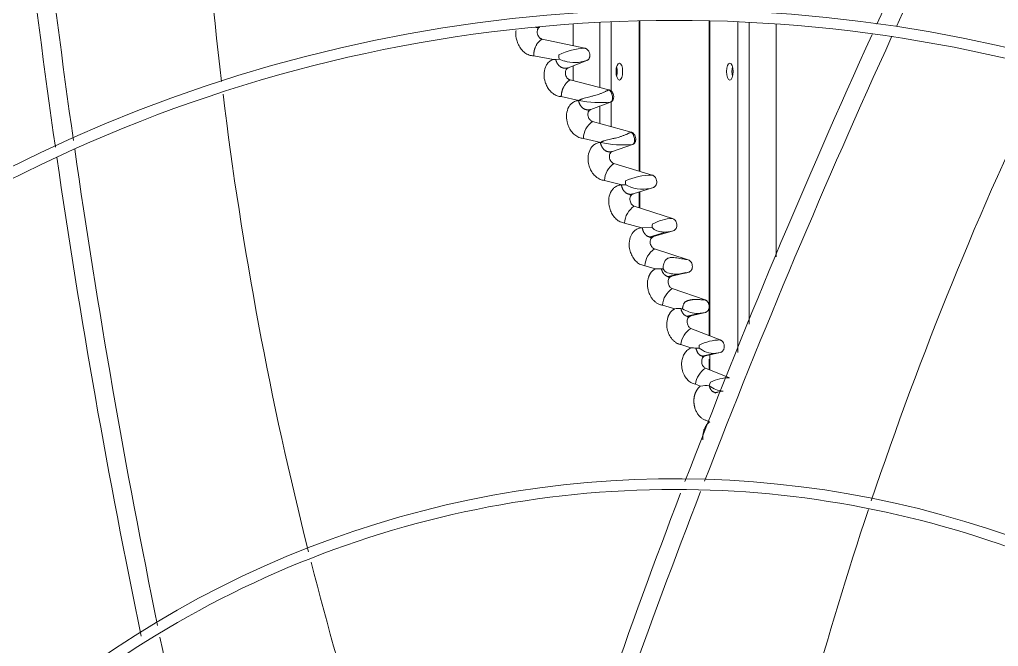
# Model space of a CAD drawing. Header units: millimetres. Extents: x 113490 to 142599, y -20467 to 115.
# Drawn here: x 122805.6 to 123035.2, y -10092.3 to -9945.3 of the extents above; entities that cross this region are included whole.
import ezdxf

# ---------------------------------------------------------------- set-up
doc = ezdxf.new("R2010")
doc.units = ezdxf.units.MM
doc.layers.add('DV3_0', color=7, linetype='Continuous')

msp = doc.modelspace()

# ---------------------------------------------------------------- linework, layer by layer
at = {"layer": 'DV3_0', "color": 7, "linetype": 'Continuous', "lineweight": 15}
for p, q in [((122935.43, -9951.44), (122935.43, -9946.32)), ((122951.09, -9980.89), (122951.09, -9945.59)), ((122967.39, -9945.59), (122967.39, -10019.41)), ((122983.05, -10000.94), (122983.05, -9946.32)), ((122928.19, -9949.9), (122938.19, -9952.02)), ((122926.21, -9953.81), (122930.87, -9954.66)), ((122932.11, -9954.08), (122932.1, -9953.59)), ((122932.18, -9954.58), (122931.37, -9954.66)), ((122932.18, -9954.58), (122932.11, -9954.08)), ((122933.35, -9955.02), (122932.18, -9954.58)), ((122938.67, -9954.89), (122934.26, -9956.62)), ((122935.43, -9959.64), (122935.43, -9956.16)), ((122934.74, -9959.47), (122943.84, -9961.77)), ((122932.67, -9963.38), (122936.8, -9964.28)), ((122936.8, -9964.28), (122936.72, -9964.3)), ((122944.24, -9964.65), (122939.58, -9966.37)), ((122939.99, -9969.22), (122949.03, -9971.71)), ((122937.86, -9973.17), (122941.91, -9974.12)), ((122941.91, -9974.12), (122941.86, -9974.13)), ((122949.37, -9974.59), (122944.66, -9976.22)), ((122945.01, -9979.09), (122954, -9981.76)), ((122942.81, -9983.05), (122946.84, -9984.07)), ((122947.72, -9983.35), (122947.71, -9983.16)), ((122947.75, -9983.64), (122947.72, -9983.35)), ((122947.82, -9984.04), (122947.75, -9983.64)), ((122946.84, -9984.07), (122946.79, -9984.09)), ((122947.82, -9984.04), (122946.84, -9984.07)), ((122948.28, -9984.27), (122947.82, -9984.04)), ((122954.27, -9984.65), (122949.51, -9986.18)), ((122951.09, -9989.47), (122951.09, -9985.68)), ((122949.8, -9989.06), (122958.74, -9991.92)), ((122947.53, -9993.02), (122951.56, -9994.12)), ((122953.95, -9994.09), (122951.69, -9994.13)), ((122953.31, -9996.3), (122957.34, -9995.12)), ((122958.94, -9994.83), (122954.3, -9996.21)), ((122954.54, -9999.1), (122962.41, -10001.63)), ((122952.28, -10003.03), (122954.79, -10003.72)), ((122956.18, -10003.72), (122954.79, -10003.72)), ((122956.53, -10003.72), (122956.17, -10003.72)), ((122957.63, -10005.57), (122961.9, -10004.59)), ((122962.54, -10004.56), (122958.57, -10005.49)), ((122958.71, -10008.4), (122966.39, -10011.05)), ((122956.4, -10012.28), (122959.27, -10013.12)), ((122961.14, -10013.11), (122960.75, -10013.11)), ((122961.52, -10013.34), (122961.14, -10013.11)), ((122961.27, -10012.34), (122961.38, -10012.07)), ((122962.14, -10014.89), (122964.93, -10014.23)), ((122966.47, -10013.98), (122963.03, -10014.81)), ((122966.47, -10013.98), (122964.63, -10014.24)), ((122963.09, -10017.72), (122969.98, -10020.43)), ((122960.71, -10021.53), (122963.09, -10022.31)), ((122965.05, -10022.4), (122964.3, -10022.36)), ((122965.03, -10022.03), (122965.04, -10021.64)), ((122965.05, -10022.4), (122965.03, -10022.03)), ((122965.78, -10022.86), (122965.05, -10022.4)), ((122965.61, -10024.2), (122968.48, -10023.58)), ((122969.97, -10023.36), (122966.51, -10024.13)), ((122967.39, -10024.97), (122967.39, -10027.4)), ((122966.52, -10027.06), (122972.16, -10029.29)), ((122964.13, -10030.84), (122965.34, -10031.24)), ((122967.4, -10031.19), (122967.52, -10030.75)), ((122967.52, -10030.75), (122967.68, -10030.34)), ((122968.58, -10032.73), (122970.61, -10032.41)), ((122966.87, -10039.37), (122967.54, -10039.61))]:
    msp.add_line(p, q, dxfattribs=at)
at = {"layer": 'DV3_0', "color": 7, "linetype": 'Continuous', "lineweight": 20}
for p, q in [((122941.74, -9961.24), (122941.74, -9945.94)), ((122944.36, -9962.06), (122944.36, -9945.81)), ((122950.93, -9980.84), (122950.93, -9945.59)), ((122967.55, -10019.47), (122967.55, -9945.59)), ((122974.12, -10023.34), (122974.12, -9945.81)), ((122976.74, -10016.77), (122976.74, -9945.94)), ((122944.36, -9970.42), (122944.36, -9964.57)), ((122941.74, -9969.7), (122941.74, -9965.57)), ((122950.93, -9989.42), (122950.93, -9985.73)), ((122967.55, -10027.47), (122967.55, -10023.78))]:
    msp.add_line(p, q, dxfattribs=at)
at = {"layer": 'DV3_0', "color": 7, "linetype": 'Continuous', "lineweight": 15}
for centre, radius, start, end in [((122959.24, -10288.99), 551.5, 105.4775, 164.5225), ((122959.24, -10288.99), 456, 45.9967, 135.345), ((122959.24, -10288.99), 453.5, 90, 135.5593), ((122959.24, -10288.99), 453.5, 45.9921, 90), ((124680.83, -10712.04), 1840.9, 151.96336, 155.42218), ((124758.01, -10747.41), 1921.39, 152.07515, 155.37903), ((123719.05, -9856.53), 872.25, 179.63163, 186.79939), ((124720.31, -9702.15), 1921.39, 184.80784, 188.12284), ((124636.57, -9714.08), 1841.22, 184.70532, 188.15423), ((122959.24, -10288.99), 346, 46.4603, 135.3186), ((122959.24, -10288.99), 343.5, 90, 135.6595), ((122959.24, -10288.99), 343.5, 46.1768, 90), ((122927.26, -9946.29), 1.01, 237.3185, 274.2111), ((124680.83, -10712.04), 1840.9, 155.5057, 159.04474), ((124758.01, -10747.41), 1921.39, 155.45411, 158.83061), ((122939.03, -9967.94), 15.94, 93.0225, 115.8037), ((122931.18, -9960.74), 6.08, 88.2156, 92.9435), ((122935.83, -9947.02), 8.37, 252.8205, 289.8805), ((123832.24, -10335.96), 872.25, 154.27465, 161.43083), ((123719.05, -9856.53), 872.25, 186.99692, 194.17255), ((122941.77, -9939.44), 25.33, 258.6846, 275.5926), ((122939.17, -9965.72), 0.892, 234.0269, 274.1956), ((122942.54, -9973.15), 4.67, 122.9395, 180.3161), ((122947.19, -9949.86), 24.83, 257.7251, 275.0524), ((124720.31, -9702.15), 1921.39, 188.18485, 191.5672), ((122944.24, -9975.62), 0.85, 232.3055, 274.4729), ((124636.57, -9714.08), 1841.22, 188.2287, 191.77728), ((122947.63, -9983.13), 4.82, 122.93, 179.0377), ((122954.15, -9997.3), 15.54, 90.5595, 114.5067), ((122951.72, -9977.53), 7.57, 242.9588, 289.7405), ((122949.08, -9985.64), 0.798, 230.1456, 274.5886), ((122952.44, -9993.19), 4.91, 122.562, 177.9785), ((122959.28, -10002.44), 10.53, 92.977, 119.9222), ((122951.28, -9997.84), 3.73, 83.6363, 85.6103), ((122960.38, -9994.36), 6.43, 173.7436, 177.5751), ((122959.53, -9994.28), 5.58, 169.9864, 173.5772), ((122957.18, -10003.23), 4.9, 122.5708, 177.6361), ((122961.79, -10003.97), 5.25, 155.3579, 164.2643), ((122962.19, -10004.1), 5.67, 164.1449, 176.1971), ((122958.57, -10002.5), 2.38, 211.0548, 246.3315), ((122959.64, -9998.94), 6.08, 250.5416, 281.6366), ((122959.47, -9993.61), 11.37, 277.0844, 285.6697), ((122961.39, -10012.62), 5, 122.4652, 176.1927), ((122960.08, -10018.99), 5.93, 83.4895, 97.7815), ((122967.04, -10014.54), 6.18, 151.3363, 156.4381), ((122964.83, -10007.67), 6.57, 239.7121, 268.2407), ((122965.86, -10022.1), 5.19, 122.293, 173.6198), ((122963.45, -10028.24), 5.93, 81.7806, 93.4834), ((122970.06, -10031.41), 10.97, 90.3743, 117.168), ((122968.47, -10018.15), 5.43, 240.2883, 286.0903), ((122969.28, -10031.44), 5.18, 122.1683, 173.2983), ((122972.26, -10039.75), 10.47, 90.5253, 115.9355), ((122966.52, -10037.08), 5.96, 81.5356, 101.4495), ((122970.88, -10026.9), 5.52, 230.9286, 267.3042), ((122959.24, -10288.99), 236, 46.5586, 135.2674), ((122959.24, -10288.99), 233.5, 90, 135.7261), ((124680.83, -10712.04), 1840.9, 159.13473, 162.31372), ((124758.01, -10747.41), 1921.39, 158.90776, 161.94183), ((122959.24, -10288.99), 233.5, 46.5418, 90), ((123832.24, -10335.96), 872.25, 161.57137, 167.7255), ((123719.05, -9856.53), 872.25, 194.34102, 200.4525), ((124720.31, -9702.15), 1921.39, 191.64948, 194.66814)]:
    msp.add_arc(centre, radius, start, end, dxfattribs=at)
for centre in [(122946.29, -9957.49), (122972.19, -9957.49)]:
    msp.add_ellipse(centre, major_axis=(0, -2), ratio=0.386711, dxfattribs=at)
for centre, start_param, end_param in [((122945, -9957.49), 0.987507, 2.154086), ((122973.48, -9957.49), 4.129099, 5.295679)]:
    msp.add_ellipse(centre, major_axis=(0, -2), ratio=0.386711, start_param=start_param, end_param=end_param, dxfattribs=at)
for points, knots in [([(122922.05, -9947.83), (122922.03, -9947.98), (122921.95, -9948.73), (122922.1, -9949.9), (122922.6, -9951.24), (122923.25, -9952.27), (122924.1, -9953.13), (122925.13, -9953.72), (122925.85, -9953.78), (122926.21, -9953.81)], [0.3618158, 0.3618158, 0.3618158, 0.3618158, 0.3973455, 0.5388105, 0.6262607, 0.7173174, 0.8104477, 0.9044658, 1, 1, 1, 1]), ([(122926.69, -9947.15), (122926.73, -9947.16), (122926.81, -9947.17), (122926.92, -9947.17), (122927.05, -9947.17), (122927.17, -9947.16), (122927.3, -9947.15), (122927.42, -9947.12), (122927.54, -9947.09), (122927.62, -9947.07), (122927.66, -9947.05)], [0.7345722, 0.7345722, 0.7345722, 0.7345722, 0.7635849, 0.797214, 0.8309102, 0.8646595, 0.8984503, 0.9322737, 0.9661242, 1, 1, 1, 1]), ([(122927.66, -9947.05), (122927.64, -9947.06), (122927.59, -9947.08), (122927.52, -9947.12), (122927.46, -9947.16), (122927.4, -9947.21), (122927.31, -9947.3), (122927.2, -9947.44), (122927.1, -9947.64), (122927.04, -9947.88), (122927, -9948.23), (122927.06, -9948.7), (122927.25, -9949.12), (122927.44, -9949.4), (122927.58, -9949.56), (122927.73, -9949.69), (122927.88, -9949.78), (122928.04, -9949.86), (122928.14, -9949.89), (122928.19, -9949.9)], [0, 0, 0, 0, 0.024624, 0.049155, 0.073731, 0.098492, 0.123573, 0.188662, 0.254835, 0.324776, 0.395743, 0.542434, 0.68507, 0.744419, 0.803054, 0.853511, 0.90333, 0.951912, 1, 1, 1, 1]), ([(122926.21, -9953.81), (122926.21, -9953.76), (122926.2, -9953.64), (122926.21, -9953.48), (122926.22, -9953.32), (122926.23, -9953.16), (122926.25, -9953.02), (122926.27, -9952.88), (122926.29, -9952.75), (122926.31, -9952.63), (122926.34, -9952.51), (122926.36, -9952.41), (122926.39, -9952.31), (122926.42, -9952.22), (122926.44, -9952.13), (122926.47, -9952.06), (122926.5, -9951.99), (122926.52, -9951.92), (122926.54, -9951.87), (122926.56, -9951.82), (122926.58, -9951.78), (122926.59, -9951.74), (122926.6, -9951.71), (122926.61, -9951.69), (122926.62, -9951.68), (122926.66, -9951.58), (122926.75, -9951.4), (122926.88, -9951.17), (122927.02, -9950.95), (122927.16, -9950.75), (122927.31, -9950.58), (122927.46, -9950.43), (122927.61, -9950.29), (122927.76, -9950.17), (122927.9, -9950.07), (122928.05, -9949.98), (122928.15, -9949.93), (122928.19, -9949.9)], [0, 0, 0, 0, 0.034247, 0.066998, 0.098291, 0.128152, 0.156601, 0.183653, 0.209318, 0.233601, 0.256508, 0.27804, 0.298197, 0.31698, 0.334386, 0.350413, 0.365059, 0.378321, 0.390195, 0.400677, 0.409765, 0.417455, 0.423745, 0.428631, 0.432112, 0.434187, 0.49402, 0.552, 0.608212, 0.662712, 0.715543, 0.766744, 0.816357, 0.864431, 0.911021, 0.956188, 1, 1, 1, 1]), ([(122938.19, -9952.02), (122938.22, -9952.03), (122938.29, -9952.04), (122938.38, -9952.08), (122938.47, -9952.11), (122938.57, -9952.17), (122938.7, -9952.25), (122938.9, -9952.42), (122939.08, -9952.65), (122939.23, -9952.95), (122939.32, -9953.21), (122939.37, -9953.49), (122939.38, -9953.76), (122939.35, -9954.03), (122939.27, -9954.27), (122939.16, -9954.49), (122939.04, -9954.65), (122938.91, -9954.76), (122938.8, -9954.84), (122938.71, -9954.87), (122938.67, -9954.89)], [0, 0, 0, 0, 0.028272, 0.055544, 0.081933, 0.107568, 0.154556, 0.202641, 0.315382, 0.382024, 0.454683, 0.525592, 0.597115, 0.668375, 0.7388, 0.807176, 0.875116, 0.917708, 0.959123, 1, 1, 1, 1]), ([(122930.87, -9954.66), (122930.7, -9954.72), (122930.38, -9954.82), (122929.97, -9955.08), (122929.61, -9955.39), (122929.32, -9955.73), (122929.1, -9956.1), (122928.74, -9956.86), (122928.51, -9958.17), (122928.77, -9959.76), (122929.3, -9961.01), (122929.92, -9961.95), (122930.73, -9962.72), (122931.67, -9963.27), (122932.34, -9963.34), (122932.67, -9963.38)], [0, 0, 0, 0, 0.048864, 0.095129, 0.13896, 0.180413, 0.219499, 0.256141, 0.404018, 0.547159, 0.634107, 0.723737, 0.814827, 0.906766, 1, 1, 1, 1]), ([(122931.37, -9954.66), (122931.38, -9954.71), (122931.4, -9954.8), (122931.44, -9954.94), (122931.48, -9955.07), (122931.53, -9955.2), (122931.59, -9955.33), (122931.65, -9955.45), (122931.72, -9955.57), (122931.79, -9955.69), (122931.87, -9955.8), (122931.95, -9955.9), (122932.03, -9956), (122932.12, -9956.1), (122932.22, -9956.18), (122932.31, -9956.27), (122932.41, -9956.34), (122932.52, -9956.41), (122932.62, -9956.48), (122932.73, -9956.53), (122932.84, -9956.58), (122932.96, -9956.63), (122933.07, -9956.66), (122933.19, -9956.69), (122933.31, -9956.71), (122933.43, -9956.73), (122933.55, -9956.73), (122933.67, -9956.73), (122933.79, -9956.73), (122933.91, -9956.71), (122934.03, -9956.69), (122934.15, -9956.66), (122934.22, -9956.63), (122934.26, -9956.62)], [0, 0, 0, 0, 0.030384, 0.060748, 0.091135, 0.121579, 0.15211, 0.182752, 0.213525, 0.244442, 0.275515, 0.306752, 0.338161, 0.369745, 0.401509, 0.433456, 0.46559, 0.497915, 0.530435, 0.563144, 0.596034, 0.629096, 0.662315, 0.695677, 0.729167, 0.762768, 0.796466, 0.830245, 0.864093, 0.897998, 0.931954, 0.965955, 1, 1, 1, 1]), ([(122934.26, -9956.62), (122934.2, -9956.65), (122934.09, -9956.7), (122933.88, -9956.88), (122933.68, -9957.2), (122933.59, -9957.7), (122933.65, -9958.25), (122933.85, -9958.74), (122934.12, -9959.1), (122934.38, -9959.31), (122934.58, -9959.42), (122934.69, -9959.45), (122934.74, -9959.47)], [0, 0, 0, 0, 0.062102, 0.12489, 0.256734, 0.397285, 0.543216, 0.684976, 0.802585, 0.903031, 0.951697, 1, 1, 1, 1]), ([(122932.67, -9963.38), (122932.67, -9963.32), (122932.67, -9963.21), (122932.68, -9963.04), (122932.7, -9962.87), (122932.72, -9962.72), (122932.74, -9962.57), (122932.76, -9962.43), (122932.79, -9962.29), (122932.82, -9962.17), (122932.85, -9962.05), (122932.88, -9961.94), (122932.91, -9961.84), (122932.94, -9961.74), (122932.97, -9961.66), (122933, -9961.58), (122933.03, -9961.51), (122933.06, -9961.44), (122933.08, -9961.39), (122933.1, -9961.34), (122933.12, -9961.3), (122933.14, -9961.26), (122933.15, -9961.23), (122933.16, -9961.21), (122933.17, -9961.19), (122933.22, -9961.09), (122933.31, -9960.91), (122933.46, -9960.66), (122933.62, -9960.43), (122933.78, -9960.23), (122933.94, -9960.05), (122934.1, -9959.9), (122934.26, -9959.76), (122934.42, -9959.65), (122934.58, -9959.55), (122934.69, -9959.49), (122934.74, -9959.47)], [0, 0, 0, 0, 0.035273, 0.069011, 0.10125, 0.132017, 0.161329, 0.189202, 0.215643, 0.24066, 0.264255, 0.286432, 0.307189, 0.326528, 0.344447, 0.360943, 0.376014, 0.389658, 0.40187, 0.412649, 0.421991, 0.429892, 0.436351, 0.441364, 0.44493, 0.447047, 0.511167, 0.573116, 0.632997, 0.690884, 0.746841, 0.800927, 0.853208, 0.90376, 0.952661, 1, 1, 1, 1]), ([(122936.8, -9964.28), (122936.84, -9964.25), (122936.93, -9964.19), (122937.07, -9964.12), (122937.22, -9964.04), (122937.38, -9963.97), (122937.65, -9963.87), (122938.09, -9963.72), (122938.7, -9963.56), (122939.3, -9963.41), (122939.8, -9963.29), (122940.27, -9963.17), (122940.77, -9963.04), (122941.28, -9962.88), (122941.69, -9962.74), (122942.02, -9962.62), (122942.33, -9962.49), (122942.62, -9962.36), (122942.89, -9962.23), (122943.16, -9962.11), (122943.4, -9961.98), (122943.63, -9961.87), (122943.77, -9961.81), (122943.84, -9961.77)], [0, 0, 0, 0, 0.02239, 0.045542, 0.069487, 0.094252, 0.119858, 0.19121, 0.284759, 0.376509, 0.443355, 0.485065, 0.569332, 0.642591, 0.687514, 0.730371, 0.771441, 0.81104, 0.849517, 0.887246, 0.924627, 0.962072, 1, 1, 1, 1]), ([(122943.84, -9961.77), (122943.87, -9961.78), (122943.92, -9961.79), (122944, -9961.82), (122944.08, -9961.86), (122944.18, -9961.92), (122944.31, -9962), (122944.46, -9962.13), (122944.59, -9962.28), (122944.78, -9962.55), (122944.91, -9962.88), (122944.97, -9963.25), (122944.97, -9963.52), (122944.93, -9963.79), (122944.86, -9964.03), (122944.74, -9964.25), (122944.61, -9964.41), (122944.48, -9964.52), (122944.36, -9964.6), (122944.28, -9964.63), (122944.24, -9964.65)], [0, 0, 0, 0, 0.024123, 0.048338, 0.072771, 0.097546, 0.147172, 0.197151, 0.252995, 0.309556, 0.44801, 0.519109, 0.59083, 0.663237, 0.734728, 0.803122, 0.871248, 0.914926, 0.957627, 1, 1, 1, 1]), ([(122943.84, -9961.77), (122944.01, -9961.87), (122944.19, -9962.08), (122944.49, -9962.61), (122944.61, -9962.94), (122944.71, -9963.59), (122944.7, -9963.91), (122944.56, -9964.41), (122944.42, -9964.58), (122944.24, -9964.65)], [0, 0, 0, 0, 0.25, 0.25, 0.5, 0.5, 0.75, 0.75, 1, 1, 1, 1]), ([(122936.72, -9964.3), (122936.54, -9964.32), (122936.21, -9964.36), (122935.75, -9964.53), (122935.37, -9964.74), (122935.05, -9964.99), (122934.79, -9965.26), (122934.59, -9965.52), (122934.18, -9966.18), (122933.8, -9967.44), (122933.93, -9969.1), (122934.38, -9970.45), (122934.99, -9971.51), (122935.81, -9972.38), (122936.8, -9973.01), (122937.51, -9973.12), (122937.86, -9973.17)], [0, 0, 0, 0, 0.047122, 0.090496, 0.130241, 0.166434, 0.199058, 0.22806, 0.253363, 0.40011, 0.539149, 0.628436, 0.720179, 0.813041, 0.906165, 1, 1, 1, 1]), ([(122936.72, -9964.3), (122936.73, -9964.35), (122936.75, -9964.45), (122936.78, -9964.59), (122936.82, -9964.73), (122936.87, -9964.87), (122936.92, -9965), (122936.98, -9965.13), (122937.04, -9965.25), (122937.11, -9965.37), (122937.18, -9965.49), (122937.26, -9965.6), (122937.35, -9965.7), (122937.44, -9965.8), (122937.53, -9965.9), (122937.62, -9965.98), (122937.72, -9966.06), (122937.83, -9966.14), (122937.93, -9966.2), (122938.04, -9966.26), (122938.15, -9966.32), (122938.27, -9966.36), (122938.38, -9966.4), (122938.5, -9966.43), (122938.62, -9966.46), (122938.74, -9966.47), (122938.86, -9966.48), (122938.98, -9966.48), (122939.1, -9966.47), (122939.22, -9966.46), (122939.34, -9966.44), (122939.46, -9966.41), (122939.54, -9966.38), (122939.58, -9966.37)], [0, 0, 0, 0, 0.030635, 0.061224, 0.091813, 0.122439, 0.153133, 0.183919, 0.214818, 0.245844, 0.27701, 0.308323, 0.339791, 0.371419, 0.40321, 0.435168, 0.467299, 0.499607, 0.532097, 0.564763, 0.597599, 0.630594, 0.663734, 0.697006, 0.730393, 0.763879, 0.797449, 0.831089, 0.864786, 0.898531, 0.932316, 0.966139, 1, 1, 1, 1]), ([(122939.58, -9966.37), (122939.52, -9966.39), (122939.4, -9966.45), (122939.19, -9966.62), (122938.98, -9966.94), (122938.88, -9967.44), (122938.93, -9967.98), (122939.12, -9968.47), (122939.39, -9968.85), (122939.64, -9969.06), (122939.84, -9969.17), (122939.94, -9969.21), (122939.99, -9969.22)], [0, 0, 0, 0, 0.06232, 0.125349, 0.257498, 0.397954, 0.54335, 0.684485, 0.801986, 0.902662, 0.951486, 1, 1, 1, 1]), ([(122941.91, -9974.12), (122941.95, -9974.09), (122942.04, -9974.04), (122942.19, -9973.96), (122942.34, -9973.89), (122942.51, -9973.82), (122942.78, -9973.72), (122943.23, -9973.58), (122943.85, -9973.43), (122944.47, -9973.28), (122944.97, -9973.17), (122945.45, -9973.06), (122945.96, -9972.94), (122946.47, -9972.79), (122946.89, -9972.65), (122947.21, -9972.53), (122947.52, -9972.41), (122947.82, -9972.29), (122948.09, -9972.16), (122948.35, -9972.04), (122948.6, -9971.92), (122948.83, -9971.81), (122948.96, -9971.74), (122949.03, -9971.71)], [0, 0, 0, 0, 0.022591, 0.045965, 0.070153, 0.095183, 0.121079, 0.193087, 0.287972, 0.379275, 0.446421, 0.489214, 0.573272, 0.646377, 0.691029, 0.733567, 0.774271, 0.81346, 0.851488, 0.88874, 0.925625, 0.962567, 1, 1, 1, 1]), ([(122949.03, -9971.71), (122949.06, -9971.72), (122949.11, -9971.73), (122949.19, -9971.76), (122949.27, -9971.8), (122949.38, -9971.86), (122949.5, -9971.95), (122949.65, -9972.08), (122949.78, -9972.24), (122949.96, -9972.51), (122950.08, -9972.84), (122950.14, -9973.2), (122950.13, -9973.48), (122950.09, -9973.74), (122950.01, -9973.99), (122949.89, -9974.2), (122949.75, -9974.36), (122949.62, -9974.47), (122949.5, -9974.54), (122949.42, -9974.57), (122949.37, -9974.59)], [0, 0, 0, 0, 0.024221, 0.048526, 0.073043, 0.097896, 0.147641, 0.197716, 0.253529, 0.310059, 0.447944, 0.518776, 0.590268, 0.662595, 0.734061, 0.802568, 0.870843, 0.914661, 0.957497, 1, 1, 1, 1]), ([(122949.03, -9971.71), (122949.21, -9971.81), (122949.39, -9972.02), (122949.68, -9972.56), (122949.79, -9972.9), (122949.89, -9973.55), (122949.87, -9973.86), (122949.71, -9974.36), (122949.56, -9974.53), (122949.37, -9974.59)], [0, 0, 0, 0, 0.25, 0.25, 0.5, 0.5, 0.75, 0.75, 1, 1, 1, 1]), ([(122941.86, -9974.13), (122941.68, -9974.15), (122941.33, -9974.19), (122940.87, -9974.35), (122940.47, -9974.57), (122940.15, -9974.82), (122939.89, -9975.08), (122939.69, -9975.34), (122939.27, -9975.98), (122938.87, -9977.22), (122938.96, -9978.88), (122939.39, -9980.25), (122939.98, -9981.33), (122940.79, -9982.22), (122941.76, -9982.87), (122942.46, -9982.99), (122942.81, -9983.05)], [0, 0, 0, 0, 0.048442, 0.092755, 0.133055, 0.169407, 0.201787, 0.230133, 0.254365, 0.400813, 0.538758, 0.629112, 0.721369, 0.814231, 0.906977, 1, 1, 1, 1]), ([(122941.86, -9974.13), (122941.87, -9974.18), (122941.89, -9974.28), (122941.92, -9974.42), (122941.95, -9974.56), (122942, -9974.7), (122942.05, -9974.83), (122942.11, -9974.96), (122942.17, -9975.09), (122942.23, -9975.21), (122942.31, -9975.33), (122942.38, -9975.44), (122942.46, -9975.54), (122942.55, -9975.64), (122942.64, -9975.74), (122942.73, -9975.83), (122942.83, -9975.91), (122942.93, -9975.98), (122943.04, -9976.05), (122943.14, -9976.11), (122943.25, -9976.16), (122943.37, -9976.21), (122943.48, -9976.25), (122943.6, -9976.28), (122943.71, -9976.31), (122943.83, -9976.32), (122943.95, -9976.33), (122944.07, -9976.33), (122944.19, -9976.33), (122944.31, -9976.31), (122944.42, -9976.29), (122944.54, -9976.26), (122944.62, -9976.23), (122944.66, -9976.22)], [0, 0, 0, 0, 0.030734, 0.061421, 0.092104, 0.12282, 0.1536, 0.184466, 0.215439, 0.246533, 0.277759, 0.309125, 0.340636, 0.372297, 0.404113, 0.436086, 0.468222, 0.500526, 0.533002, 0.565646, 0.598452, 0.631408, 0.664503, 0.697721, 0.731048, 0.764467, 0.797965, 0.831527, 0.865142, 0.898801, 0.932497, 0.96623, 1, 1, 1, 1]), ([(122944.66, -9976.22), (122944.6, -9976.25), (122944.48, -9976.3), (122944.26, -9976.47), (122944.05, -9976.78), (122943.94, -9977.28), (122943.97, -9977.82), (122944.15, -9978.32), (122944.41, -9978.7), (122944.66, -9978.91), (122944.86, -9979.03), (122944.96, -9979.07), (122945.01, -9979.09)], [0, 0, 0, 0, 0.062549, 0.125812, 0.258284, 0.398682, 0.543566, 0.684075, 0.801456, 0.902317, 0.951347, 1, 1, 1, 1]), ([(122954, -9981.76), (122954.12, -9981.8), (122954.34, -9981.89), (122954.64, -9982.15), (122954.89, -9982.53), (122955.06, -9983.02), (122955.08, -9983.57), (122954.94, -9984.08), (122954.7, -9984.4), (122954.47, -9984.58), (122954.34, -9984.63), (122954.27, -9984.65)], [0, 0, 0, 0, 0.104422, 0.203054, 0.315004, 0.452188, 0.594733, 0.73555, 0.873812, 0.937759, 1, 1, 1, 1]), ([(122946.79, -9984.09), (122946.6, -9984.1), (122946.24, -9984.14), (122945.76, -9984.3), (122945.36, -9984.52), (122945.03, -9984.77), (122944.78, -9985.02), (122944.58, -9985.27), (122944.15, -9985.89), (122943.73, -9987.11), (122943.79, -9988.76), (122944.18, -9990.14), (122944.76, -9991.24), (122945.54, -9992.15), (122946.5, -9992.81), (122947.19, -9992.95), (122947.53, -9993.02)], [0, 0, 0, 0, 0.050205, 0.095756, 0.136766, 0.173286, 0.205281, 0.232678, 0.25539, 0.401679, 0.538547, 0.629872, 0.722586, 0.815422, 0.907786, 1, 1, 1, 1]), ([(122946.79, -9984.09), (122946.79, -9984.13), (122946.81, -9984.23), (122946.84, -9984.37), (122946.87, -9984.51), (122946.91, -9984.65), (122946.96, -9984.78), (122947.02, -9984.91), (122947.07, -9985.04), (122947.14, -9985.16), (122947.21, -9985.28), (122947.28, -9985.39), (122947.36, -9985.5), (122947.44, -9985.6), (122947.53, -9985.69), (122947.62, -9985.78), (122947.72, -9985.86), (122947.82, -9985.94), (122947.92, -9986.01), (122948.02, -9986.07), (122948.13, -9986.12), (122948.24, -9986.17), (122948.35, -9986.21), (122948.46, -9986.24), (122948.58, -9986.27), (122948.69, -9986.28), (122948.81, -9986.29), (122948.93, -9986.3), (122949.04, -9986.29), (122949.16, -9986.28), (122949.28, -9986.25), (122949.39, -9986.22), (122949.47, -9986.2), (122949.51, -9986.18)], [0, 0, 0, 0, 0.030851, 0.061651, 0.092443, 0.123263, 0.154141, 0.185099, 0.216157, 0.247329, 0.278623, 0.310048, 0.341609, 0.37331, 0.405155, 0.437146, 0.46929, 0.50159, 0.534052, 0.566673, 0.599445, 0.632359, 0.665402, 0.69856, 0.731818, 0.765162, 0.798576, 0.832048, 0.865567, 0.899125, 0.932715, 0.966339, 1, 1, 1, 1]), ([(122949.51, -9986.18), (122949.45, -9986.21), (122949.33, -9986.26), (122949.11, -9986.43), (122948.89, -9986.74), (122948.76, -9987.23), (122948.78, -9987.77), (122948.95, -9988.27), (122949.2, -9988.66), (122949.44, -9988.88), (122949.64, -9989), (122949.74, -9989.04), (122949.8, -9989.06)], [0, 0, 0, 0, 0.062812, 0.126364, 0.259394, 0.400016, 0.544658, 0.684677, 0.801948, 0.903051, 0.951597, 1, 1, 1, 1]), ([(122958.94, -9994.83), (122959.2, -9994.75), (122959.44, -9994.55), (122959.74, -9993.99), (122959.8, -9993.63), (122959.73, -9993.1), (122959.68, -9992.92), (122959.55, -9992.62), (122959.47, -9992.49), (122959.2, -9992.16), (122959, -9992.01), (122958.74, -9991.92)], [0, 0, 0, 0, 0.25, 0.25, 0.5, 0.5, 0.625, 0.625, 0.75, 0.75, 1, 1, 1, 1]), ([(122951.56, -9994.12), (122951.38, -9994.14), (122951.04, -9994.18), (122950.57, -9994.36), (122950.18, -9994.57), (122949.85, -9994.83), (122949.59, -9995.09), (122949.39, -9995.34), (122948.97, -9995.98), (122948.55, -9997.2), (122948.6, -9998.84), (122948.99, -10000.21), (122949.56, -10001.29), (122950.34, -10002.18), (122951.27, -10002.82), (122951.94, -10002.96), (122952.28, -10003.03)], [0, 0, 0, 0, 0.049141, 0.094092, 0.13496, 0.171784, 0.204539, 0.23317, 0.257605, 0.403931, 0.540449, 0.632484, 0.72525, 0.817543, 0.909024, 1, 1, 1, 1]), ([(122951.69, -9994.13), (122951.7, -9994.18), (122951.71, -9994.28), (122951.74, -9994.42), (122951.77, -9994.55), (122951.81, -9994.69), (122951.85, -9994.82), (122951.9, -9994.95), (122951.96, -9995.07), (122952.02, -9995.19), (122952.08, -9995.31), (122952.16, -9995.42), (122952.23, -9995.52), (122952.31, -9995.62), (122952.39, -9995.72), (122952.48, -9995.8), (122952.57, -9995.89), (122952.67, -9995.96), (122952.77, -9996.03), (122952.87, -9996.09), (122952.97, -9996.14), (122953.07, -9996.19), (122953.18, -9996.23), (122953.29, -9996.26), (122953.4, -9996.29), (122953.51, -9996.3), (122953.63, -9996.31), (122953.74, -9996.32), (122953.85, -9996.31), (122953.97, -9996.3), (122954.08, -9996.28), (122954.19, -9996.25), (122954.27, -9996.22), (122954.3, -9996.21)], [0, 0, 0, 0, 0.030903, 0.061757, 0.092606, 0.123482, 0.154416, 0.185429, 0.216539, 0.247758, 0.279095, 0.310558, 0.342151, 0.373878, 0.405741, 0.437743, 0.46989, 0.502187, 0.534638, 0.56724, 0.599989, 0.632874, 0.665883, 0.699003, 0.732219, 0.765517, 0.798883, 0.832304, 0.86577, 0.899275, 0.932814, 0.966387, 1, 1, 1, 1]), ([(122953.95, -9994.09), (122954.28, -9994.42), (122954.67, -9994.66), (122955.5, -9994.98), (122955.93, -9995.07), (122957.24, -9995.2), (122958.13, -9995.09), (122958.94, -9994.83)], [0, 0, 0, 0, 0.25, 0.25, 0.5, 0.5, 1, 1, 1, 1]), ([(122954.3, -9996.21), (122954.24, -9996.23), (122954.12, -9996.28), (122953.89, -9996.44), (122953.66, -9996.75), (122953.52, -9997.24), (122953.53, -9997.79), (122953.69, -9998.3), (122953.94, -9998.69), (122954.18, -9998.92), (122954.38, -9999.04), (122954.49, -9999.08), (122954.54, -9999.1)], [0, 0, 0, 0, 0.062383, 0.125326, 0.258613, 0.399122, 0.543125, 0.682116, 0.798667, 0.899797, 0.950261, 1, 1, 1, 1]), ([(122962.41, -10001.63), (122962.02, -10001.6), (122961.6, -10001.53), (122960.74, -10001.37), (122960.28, -10001.28), (122959.58, -10001.16), (122959.34, -10001.13), (122958.87, -10001.1), (122958.63, -10001.09), (122958.14, -10001.14), (122957.9, -10001.19), (122957.44, -10001.4), (122957.22, -10001.55), (122957.02, -10001.78)], [0, 0, 0, 0, 0.25, 0.25, 0.5, 0.5, 0.625, 0.625, 0.75, 0.75, 0.875, 0.875, 1, 1, 1, 1]), ([(122962.54, -10004.56), (122962.75, -10004.51), (122962.97, -10004.37), (122963.3, -10003.93), (122963.41, -10003.61), (122963.43, -10003.08), (122963.4, -10002.89), (122963.31, -10002.53), (122963.23, -10002.37), (122962.96, -10001.94), (122962.73, -10001.75), (122962.41, -10001.63)], [0, 0, 0, 0, 0.25, 0.25, 0.5, 0.5, 0.625, 0.625, 0.75, 0.75, 1, 1, 1, 1]), ([(122954.79, -10003.72), (122954.74, -10003.75), (122954.64, -10003.8), (122954.49, -10003.89), (122954.35, -10003.99), (122954.22, -10004.09), (122954.09, -10004.2), (122953.98, -10004.31), (122953.87, -10004.43), (122953.76, -10004.56), (122953.67, -10004.68), (122953.58, -10004.81), (122953.49, -10004.95), (122953.42, -10005.08), (122953.34, -10005.22), (122953.28, -10005.36), (122953.22, -10005.49), (122953.17, -10005.63), (122953.05, -10005.98), (122952.91, -10006.56), (122952.86, -10007.38), (122952.92, -10008.2), (122953.07, -10008.87), (122953.24, -10009.38), (122953.4, -10009.75), (122953.58, -10010.11), (122953.78, -10010.45), (122954.01, -10010.78), (122954.25, -10011.08), (122954.52, -10011.35), (122954.81, -10011.59), (122955.11, -10011.81), (122955.42, -10011.98), (122955.74, -10012.12), (122956.07, -10012.23), (122956.29, -10012.26), (122956.4, -10012.28)], [0, 0, 0, 0, 0.017715, 0.035156, 0.052326, 0.069229, 0.085873, 0.102262, 0.118404, 0.134304, 0.149969, 0.165394, 0.18057, 0.19549, 0.21015, 0.224545, 0.238672, 0.252532, 0.266123, 0.340487, 0.413318, 0.484312, 0.552986, 0.587561, 0.622228, 0.656954, 0.691675, 0.726322, 0.760835, 0.79523, 0.829551, 0.863797, 0.897929, 0.931953, 0.965962, 1, 1, 1, 1]), ([(122956.17, -10003.72), (122956.18, -10003.76), (122956.2, -10003.85), (122956.23, -10003.98), (122956.27, -10004.11), (122956.31, -10004.24), (122956.36, -10004.36), (122956.41, -10004.47), (122956.47, -10004.59), (122956.54, -10004.7), (122956.6, -10004.8), (122956.68, -10004.9), (122956.75, -10004.99), (122956.83, -10005.08), (122956.92, -10005.16), (122957.01, -10005.23), (122957.1, -10005.3), (122957.19, -10005.36), (122957.29, -10005.42), (122957.39, -10005.46), (122957.49, -10005.5), (122957.6, -10005.54), (122957.7, -10005.56), (122957.81, -10005.58), (122957.92, -10005.59), (122958.03, -10005.59), (122958.14, -10005.59), (122958.25, -10005.58), (122958.36, -10005.55), (122958.47, -10005.53), (122958.54, -10005.5), (122958.57, -10005.49)], [0, 0, 0, 0, 0.032614, 0.065252, 0.097952, 0.130745, 0.163655, 0.1967, 0.229895, 0.263248, 0.296767, 0.330454, 0.364311, 0.398342, 0.432546, 0.466926, 0.501487, 0.536231, 0.571155, 0.606253, 0.641513, 0.676921, 0.712464, 0.748124, 0.783887, 0.819738, 0.855665, 0.891658, 0.927712, 0.963824, 1, 1, 1, 1]), ([(122958.57, -10005.49), (122958.51, -10005.51), (122958.39, -10005.54), (122958.16, -10005.69), (122957.91, -10005.98), (122957.74, -10006.47), (122957.72, -10007.02), (122957.86, -10007.55), (122958.1, -10007.96), (122958.38, -10008.25), (122958.6, -10008.35), (122958.71, -10008.4)], [0, 0, 0, 0, 0.05997, 0.119652, 0.253572, 0.393841, 0.538208, 0.67793, 0.796111, 0.898999, 1, 1, 1, 1]), ([(122961.62, -10011.57), (122961.67, -10011.54), (122961.78, -10011.48), (122961.95, -10011.4), (122962.12, -10011.32), (122962.29, -10011.25), (122962.47, -10011.19), (122962.64, -10011.14), (122962.82, -10011.09), (122963.01, -10011.05), (122963.19, -10011.02), (122963.38, -10011), (122963.69, -10010.96), (122964.23, -10010.95), (122964.85, -10010.96), (122965.39, -10010.99), (122965.77, -10011.01), (122966.09, -10011.03), (122966.3, -10011.05), (122966.39, -10011.05)], [0, 0, 0, 0, 0.038089, 0.076072, 0.113983, 0.151854, 0.189717, 0.227605, 0.265552, 0.30359, 0.341755, 0.380079, 0.4186, 0.536848, 0.713623, 0.799402, 0.875674, 0.942505, 1, 1, 1, 1]), ([(122966.39, -10011.05), (122966.42, -10011.06), (122966.47, -10011.08), (122966.55, -10011.12), (122966.63, -10011.16), (122966.73, -10011.23), (122966.86, -10011.33), (122967.04, -10011.53), (122967.24, -10011.88), (122967.36, -10012.3), (122967.37, -10012.66), (122967.34, -10012.94), (122967.28, -10013.2), (122967.17, -10013.43), (122967.02, -10013.64), (122966.87, -10013.78), (122966.73, -10013.88), (122966.6, -10013.94), (122966.51, -10013.97), (122966.47, -10013.98)], [0, 0, 0, 0, 0.025576, 0.050828, 0.075886, 0.100887, 0.151436, 0.201506, 0.315258, 0.449485, 0.520353, 0.591225, 0.66263, 0.73384, 0.803002, 0.871846, 0.915591, 0.958096, 1, 1, 1, 1]), ([(122959.28, -10013.12), (122959.22, -10013.15), (122959.12, -10013.21), (122958.97, -10013.31), (122958.83, -10013.41), (122958.7, -10013.52), (122958.58, -10013.64), (122958.46, -10013.76), (122958.35, -10013.89), (122958.25, -10014.02), (122958.15, -10014.16), (122958.06, -10014.29), (122957.98, -10014.43), (122957.9, -10014.58), (122957.83, -10014.72), (122957.77, -10014.87), (122957.71, -10015.01), (122957.51, -10015.59), (122957.34, -10016.68), (122957.55, -10018.2), (122958.08, -10019.52), (122958.67, -10020.31), (122959.12, -10020.73), (122959.35, -10020.92), (122959.59, -10021.09), (122959.85, -10021.24), (122960.13, -10021.36), (122960.41, -10021.46), (122960.61, -10021.51), (122960.71, -10021.53)], [0, 0, 0, 0, 0.018817, 0.037348, 0.055597, 0.073569, 0.09127, 0.108708, 0.125889, 0.142819, 0.159493, 0.175902, 0.192041, 0.207905, 0.223492, 0.2388, 0.25383, 0.268582, 0.415011, 0.552776, 0.67402, 0.79141, 0.819351, 0.847915, 0.877094, 0.906873, 0.937274, 0.968319, 1, 1, 1, 1]), ([(122960.75, -10013.11), (122960.76, -10013.15), (122960.78, -10013.25), (122960.81, -10013.39), (122960.85, -10013.52), (122960.9, -10013.66), (122960.96, -10013.78), (122961.02, -10013.91), (122961.08, -10014.02), (122961.15, -10014.13), (122961.23, -10014.24), (122961.31, -10014.34), (122961.4, -10014.43), (122961.49, -10014.52), (122961.59, -10014.59), (122961.69, -10014.66), (122961.79, -10014.73), (122961.89, -10014.78), (122962, -10014.82), (122962.11, -10014.86), (122962.22, -10014.88), (122962.34, -10014.9), (122962.45, -10014.91), (122962.57, -10014.91), (122962.69, -10014.9), (122962.8, -10014.88), (122962.92, -10014.85), (122963, -10014.82), (122963.03, -10014.81)], [0, 0, 0, 0, 0.036312, 0.072675, 0.109138, 0.145736, 0.182499, 0.219445, 0.256589, 0.293938, 0.331498, 0.369271, 0.407259, 0.445463, 0.483887, 0.522537, 0.561414, 0.600511, 0.639815, 0.67931, 0.718976, 0.758793, 0.798742, 0.838804, 0.878966, 0.919219, 0.959562, 1, 1, 1, 1]), ([(122961.14, -10013.11), (122961.14, -10013.1), (122961.13, -10013.07), (122961.13, -10013.01), (122961.13, -10012.95), (122961.14, -10012.87), (122961.15, -10012.79), (122961.17, -10012.69), (122961.19, -10012.58), (122961.23, -10012.47), (122961.25, -10012.38), (122961.27, -10012.34)], [0, 0, 0, 0, 0.056086, 0.124592, 0.206444, 0.302202, 0.412239, 0.536828, 0.67619, 0.830519, 1, 1, 1, 1]), ([(122963.03, -10014.81), (122962.97, -10014.83), (122962.84, -10014.87), (122962.6, -10015.03), (122962.36, -10015.32), (122962.19, -10015.8), (122962.17, -10016.35), (122962.29, -10016.86), (122962.52, -10017.27), (122962.79, -10017.56), (122962.99, -10017.67), (122963.09, -10017.72)], [0, 0, 0, 0, 0.063606, 0.127788, 0.262263, 0.402306, 0.545436, 0.683079, 0.800209, 0.900766, 1, 1, 1, 1]), ([(122810.04, -10106.65), (122809.06, -10104.85), (122808.08, -10103.04), (122802.31, -10092.33), (122797.56, -10083.48), (122787.76, -10066.14), (122782.71, -10057.66), (122771.88, -10041.45), (122766.08, -10033.74), (122757.25, -10023.01), (122754.46, -10019.74), (122751.62, -10016.53)], [0.0997666, 0.0997666, 0.0997666, 0.0997666, 0.125, 0.125, 0.25, 0.25, 0.375, 0.375, 0.5, 0.5, 0.5559137, 0.5559137, 0.5559137, 0.5559137]), ([(122963.09, -10022.31), (122962.92, -10022.39), (122962.59, -10022.55), (122962.15, -10022.9), (122961.78, -10023.3), (122961.48, -10023.76), (122961.24, -10024.25), (122961.06, -10024.77), (122960.95, -10025.29), (122960.9, -10025.82), (122960.89, -10026.34), (122960.94, -10026.84), (122961.07, -10027.6), (122961.41, -10028.61), (122962.12, -10029.71), (122963.06, -10030.52), (122963.77, -10030.73), (122964.13, -10030.84)], [0, 0, 0, 0, 0.057149, 0.112708, 0.166865, 0.21973, 0.271209, 0.321317, 0.369954, 0.416919, 0.462187, 0.505684, 0.547208, 0.663083, 0.777602, 0.889838, 1, 1, 1, 1]), ([(122964.3, -10022.36), (122964.31, -10022.41), (122964.32, -10022.51), (122964.35, -10022.65), (122964.39, -10022.79), (122964.43, -10022.93), (122964.48, -10023.06), (122964.54, -10023.18), (122964.6, -10023.3), (122964.67, -10023.42), (122964.74, -10023.53), (122964.82, -10023.63), (122964.9, -10023.72), (122964.99, -10023.81), (122965.08, -10023.89), (122965.18, -10023.97), (122965.28, -10024.03), (122965.38, -10024.09), (122965.49, -10024.13), (122965.59, -10024.17), (122965.71, -10024.2), (122965.82, -10024.22), (122965.93, -10024.23), (122966.05, -10024.23), (122966.16, -10024.22), (122966.28, -10024.2), (122966.39, -10024.17), (122966.47, -10024.14), (122966.51, -10024.13)], [0, 0, 0, 0, 0.036459, 0.072947, 0.109516, 0.146205, 0.183044, 0.220053, 0.257249, 0.294638, 0.332226, 0.370016, 0.408009, 0.446207, 0.484616, 0.523242, 0.562089, 0.60115, 0.640412, 0.67986, 0.719474, 0.759232, 0.799116, 0.839109, 0.879197, 0.919372, 0.959637, 1, 1, 1, 1]), ([(122969.98, -10020.43), (122970.02, -10020.45), (122970.08, -10020.48), (122970.18, -10020.53), (122970.27, -10020.59), (122970.35, -10020.66), (122970.43, -10020.74), (122970.51, -10020.82), (122970.59, -10020.93), (122970.67, -10021.06), (122970.77, -10021.26), (122970.86, -10021.52), (122970.91, -10021.83), (122970.9, -10022.12), (122970.86, -10022.39), (122970.78, -10022.64), (122970.66, -10022.87), (122970.51, -10023.06), (122970.34, -10023.21), (122970.16, -10023.31), (122970.03, -10023.35), (122969.97, -10023.36)], [0, 0, 0, 0, 0.031417, 0.062006, 0.091951, 0.121453, 0.150719, 0.179962, 0.209396, 0.255243, 0.300893, 0.380652, 0.461696, 0.532094, 0.603004, 0.673792, 0.744016, 0.813253, 0.88202, 0.941727, 1, 1, 1, 1]), ([(122966.51, -10024.13), (122966.44, -10024.15), (122966.31, -10024.19), (122966.07, -10024.34), (122965.81, -10024.63), (122965.63, -10025.11), (122965.6, -10025.66), (122965.71, -10026.18), (122965.93, -10026.59), (122966.2, -10026.9), (122966.41, -10027), (122966.52, -10027.06)], [0, 0, 0, 0, 0.063282, 0.127415, 0.261665, 0.401231, 0.543573, 0.679986, 0.796697, 0.899021, 1, 1, 1, 1]), ([(122965.34, -10031.24), (122965.29, -10031.28), (122965.19, -10031.35), (122965.05, -10031.48), (122964.92, -10031.61), (122964.8, -10031.74), (122964.68, -10031.88), (122964.57, -10032.03), (122964.47, -10032.19), (122964.38, -10032.34), (122964.29, -10032.5), (122964.21, -10032.67), (122964.14, -10032.84), (122964.07, -10033.01), (122964.01, -10033.18), (122963.96, -10033.36), (122963.91, -10033.53), (122963.88, -10033.71), (122963.84, -10033.89), (122963.82, -10034.07), (122963.8, -10034.24), (122963.79, -10034.42), (122963.78, -10034.6), (122963.78, -10034.77), (122963.78, -10034.94), (122963.79, -10035.12), (122963.8, -10035.28), (122963.82, -10035.45), (122963.84, -10035.61), (122963.87, -10035.77), (122963.9, -10035.93), (122963.94, -10036.08), (122964, -10036.32), (122964.1, -10036.64), (122964.26, -10037.03), (122964.44, -10037.4), (122964.65, -10037.74), (122964.88, -10038.06), (122965.12, -10038.35), (122965.39, -10038.6), (122965.67, -10038.83), (122965.96, -10039.01), (122966.26, -10039.17), (122966.56, -10039.29), (122966.77, -10039.34), (122966.87, -10039.37)], [0, 0, 0, 0, 0.020309, 0.040447, 0.060423, 0.080248, 0.09992, 0.119433, 0.138781, 0.157961, 0.176973, 0.195818, 0.214498, 0.233017, 0.251374, 0.26956, 0.287567, 0.305393, 0.323035, 0.340489, 0.35775, 0.37482, 0.3917, 0.408386, 0.424867, 0.44113, 0.457168, 0.472974, 0.488545, 0.50388, 0.518979, 0.533845, 0.548482, 0.588745, 0.628628, 0.668041, 0.706944, 0.745348, 0.783247, 0.820607, 0.857432, 0.893732, 0.929562, 0.964982, 1, 1, 1, 1]), ([(122967.4, -10031.19), (122967.41, -10031.23), (122967.43, -10031.32), (122967.46, -10031.46), (122967.51, -10031.59), (122967.56, -10031.71), (122967.61, -10031.83), (122967.67, -10031.95), (122967.74, -10032.05), (122967.81, -10032.16), (122967.89, -10032.25), (122967.97, -10032.34), (122968.06, -10032.42), (122968.15, -10032.49), (122968.24, -10032.56), (122968.34, -10032.62), (122968.44, -10032.66), (122968.54, -10032.7), (122968.65, -10032.73), (122968.76, -10032.75), (122968.87, -10032.76), (122968.98, -10032.76), (122969.09, -10032.75), (122969.21, -10032.73), (122969.32, -10032.7), (122969.39, -10032.68), (122969.43, -10032.66)], [0, 0, 0, 0, 0.039379, 0.078861, 0.118492, 0.158305, 0.198326, 0.23857, 0.279045, 0.319755, 0.360702, 0.401883, 0.443299, 0.484951, 0.526844, 0.568977, 0.611341, 0.653922, 0.696699, 0.73965, 0.782752, 0.825986, 0.869335, 0.912787, 0.956339, 1, 1, 1, 1]), ([(122967.54, -10039.61), (122967.39, -10039.72), (122967.11, -10039.93), (122966.77, -10040.33), (122966.51, -10040.71), (122966.32, -10041.07), (122966.19, -10041.38), (122965.97, -10042.03), (122965.83, -10042.87), (122965.87, -10043.63), (122965.89, -10043.88)], [0, 0, 0, 0, 0.0616123, 0.116592, 0.1647515, 0.2059152, 0.2399771, 0.2668323, 0.4116091, 0.481686, 0.481686, 0.481686, 0.481686])]:
    msp.add_open_spline(points, degree=3, knots=knots, dxfattribs=at)
for points in [[(122953.91, -9996.46), (122953.65, -9996.45), (122953.47, -9996.39), (122953.37, -9996.27)], [(122958.15, -10005.74), (122957.9, -10005.72), (122957.75, -10005.65), (122957.68, -10005.54)], [(122962.61, -10015.06), (122962.38, -10015.04), (122962.25, -10014.97), (122962.19, -10014.86)], [(122966.06, -10024.38), (122965.84, -10024.36), (122965.71, -10024.29), (122965.67, -10024.18)], [(122968.94, -10032.91), (122968.74, -10032.88), (122968.63, -10032.81), (122968.61, -10032.71)]]:
    msp.add_open_spline(points, degree=3, dxfattribs=at)

doc.saveas('drawing.dxf')
